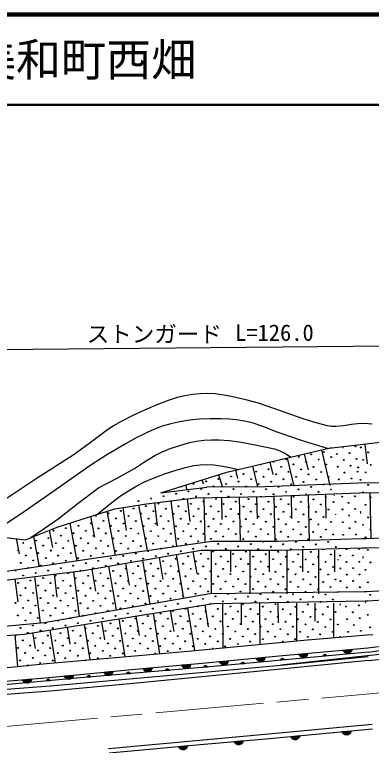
# Model space of a CAD drawing. Units: millimetres, scale not verified. Extents: x 40000 to 680000, y 20000 to 380000.
# Drawn here: x 424866 to 464455, y 298891 to 380000 of the extents above; entities that cross this region are included whole.
import ezdxf
from ezdxf.enums import TextEntityAlignment as Align

# ---------------------------------------------------------------- set-up
doc = ezdxf.new("R2010")
doc.units = ezdxf.units.MM
doc.header["$LTSCALE"] = 1000
doc.linetypes.add('CHAIN', pattern=[18.5, 12, -1.5, 3.5, -1.5])
for name, color, linetype, lineweight in [('M-BGD', 7, 'Continuous', 25), ('M-BMK', 2, 'CHAIN', 13), ('M-TTL', 2, 'Continuous', 140), ('M-TTL-LINE', 7, 'Continuous', 50)]:
    doc.layers.add(name, color=color, linetype=linetype, lineweight=lineweight)
doc.layers.add('M-TTL-TXT', color=7, linetype='Continuous')
doc.styles.add('ＭＳ ゴシック', font='')
doc.styles.get('ＭＳ ゴシック').set_extended_font_data('MS Gothic')

# ---------------------------------------------------------------- blocks, each defined once
blk = doc.blocks.new('BUHIN386')
at = {"color": 7, "linetype": 'Continuous', "lineweight": 25}
for p, q in [((-387, 282), (447, -172)), ((455, -105), (-335, 325)), ((-273, 362), (450, -31)), ((440, 45), (-199, 393)), ((-116, 419), (415, 130)), ((342, 241), (15, 419))]:
    blk.add_line(p, q, dxfattribs=at)
blk.add_lwpolyline([(-439, 239), (-349, 321), (-252, 379), (-114, 429), (12, 429), (133, 406), (269, 332), (354, 243), (422, 137), (455, -6), (461, -120), (439, -239)], close=True, dxfattribs=at)
blk = doc.blocks.new('BUHIN388')
at = {"color": 7, "linetype": 'Continuous', "lineweight": 25}
for p, q in [((-387, 282), (447, -172)), ((455, -105), (-336, 325)), ((-273, 362), (450, -31)), ((440, 45), (-199, 393)), ((-116, 419), (415, 130)), ((342, 241), (14, 419))]:
    blk.add_line(p, q, dxfattribs=at)
blk.add_lwpolyline([(-439, 239), (-349, 321), (-252, 379), (-114, 429), (11, 429), (133, 406), (269, 332), (354, 243), (422, 138), (455, -6), (461, -120), (439, -239)], close=True, dxfattribs=at)
blk = doc.blocks.new('BUHIN398')
at = {"color": 7, "linetype": 'Continuous', "lineweight": 25}
for p, q in [((-386, 284), (446, -175)), ((454, -108), (-334, 327)), ((-271, 363), (450, -34)), ((440, 43), (-197, 394)), ((-114, 420), (416, 127)), ((343, 239), (17, 419))]:
    blk.add_line(p, q, dxfattribs=at)
blk.add_lwpolyline([(-438, 242), (-347, 323), (-250, 381), (-111, 430), (14, 429), (135, 405), (271, 330), (356, 241), (423, 135), (455, -8), (460, -123), (438, -242)], close=True, dxfattribs=at)
blk = doc.blocks.new('BUHIN399')
at = {"color": 7, "linetype": 'Continuous', "lineweight": 25}
for p, q in [((-388, 281), (448, -171)), ((455, -104), (-337, 324)), ((-274, 361), (450, -30)), ((440, 47), (-200, 392)), ((-118, 419), (415, 131)), ((341, 242), (13, 419))]:
    blk.add_line(p, q, dxfattribs=at)
blk.add_lwpolyline([(-440, 238), (-350, 320), (-253, 378), (-115, 429), (10, 429), (131, 406), (268, 333), (353, 244), (422, 139), (455, -4), (462, -119), (440, -238)], close=True, dxfattribs=at)
blk = doc.blocks.new('BUHIN400')
at = {"color": 7, "linetype": 'Continuous', "lineweight": 25}
for p, q in [((-386, 283), (447, -174)), ((455, -107), (-335, 326)), ((-272, 363), (450, -33)), ((440, 44), (-198, 393)), ((-115, 419), (415, 129)), ((342, 240), (16, 419))]:
    blk.add_line(p, q, dxfattribs=at)
blk.add_lwpolyline([(-438, 240), (-348, 322), (-251, 380), (-112, 429), (13, 429), (134, 406), (270, 331), (355, 242), (422, 136), (455, -7), (461, -121), (438, -240)], close=True, dxfattribs=at)
blk = doc.blocks.new('BUHIN401')
at = {"color": 7, "linetype": 'Continuous', "lineweight": 25}
for p, q in [((-388, 281), (447, -171)), ((455, -104), (-336, 324)), ((-273, 361), (450, -30)), ((440, 46), (-200, 392)), ((-117, 419), (415, 131)), ((341, 242), (14, 419))]:
    blk.add_line(p, q, dxfattribs=at)
blk.add_lwpolyline([(-440, 238), (-350, 320), (-253, 379), (-115, 429), (11, 429), (132, 406), (268, 332), (354, 243), (422, 138), (455, -5), (461, -119), (440, -238)], close=True, dxfattribs=at)
blk = doc.blocks.new('BUHIN407')
at = {"color": 7, "linetype": 'Continuous', "lineweight": 25}
for p, q in [((-182, 42), (134, -130)), ((109, -145), (-180, 13)), ((155, -113), (-179, 69)), ((-176, -18), (80, -157)), ((47, -168), (-166, -52)), ((-137, -96), (-6, -168))]:
    blk.add_line(p, q, dxfattribs=at)
blk.add_lwpolyline([(176, -96), (140, -128), (101, -152), (45, -172), (-5, -172), (-53, -162), (-108, -133), (-142, -97), (-169, -55), (-182, 2), (-184, 48), (-176, 96)], close=True, dxfattribs=at)
blk = doc.blocks.new('BUHIN408')
at = {"color": 7, "linetype": 'Continuous', "lineweight": 25}
for p, q in [((-182, 44), (133, -131)), ((108, -146), (-180, 14)), ((154, -114), (-178, 70)), ((-176, -17), (78, -158)), ((45, -168), (-166, -51)), ((-137, -95), (-7, -168))]:
    blk.add_line(p, q, dxfattribs=at)
blk.add_lwpolyline([(175, -97), (139, -130), (100, -152), (44, -172), (-6, -172), (-54, -162), (-109, -132), (-142, -96), (-169, -54), (-182, 4), (-184, 50), (-175, 97)], close=True, dxfattribs=at)
blk = doc.blocks.new('BUHIN409')
at = {"color": 7, "linetype": 'Continuous', "lineweight": 25}
for p, q in [((-182, 42), (134, -130)), ((109, -145), (-180, 12)), ((155, -113), (-179, 69)), ((-176, -18), (80, -157)), ((47, -168), (-166, -52)), ((-137, -97), (-6, -168))]:
    blk.add_line(p, q, dxfattribs=at)
blk.add_lwpolyline([(176, -95), (140, -128), (101, -152), (46, -172), (-4, -172), (-53, -162), (-107, -133), (-142, -97), (-169, -55), (-182, 2), (-185, 48), (-176, 95)], close=True, dxfattribs=at)

msp = doc.modelspace()

# ---------------------------------------------------------------- linework, layer by layer
at = {"layer": 'M-BGD'}
for p, q in [((506287, 343587), (418401, 342763)), ((459770, 331879), (469241, 333017)), ((448405, 329207), (459884, 331905)), ((459884, 331905), (460079, 331931)), ((463710, 332292), (463991, 330150)), ((457014, 331231), (457431, 329459)), ((458927, 331681), (459856, 327728)), ((453188, 330331), (453509, 328967)), ((455101, 330781), (455838, 327645)), ((449362, 329432), (449582, 328496)), ((451275, 329882), (451817, 327574)), ((441081, 326937), (448405, 329207)), ((447490, 328923), (447916, 327548)), ((443828, 327788), (443986, 327277)), ((445659, 328356), (445791, 327930)), ((463035, 327980), (452677, 327580)), ((465769, 328042), (463035, 327980)), ((441081, 326937), (446210, 327537)), ((441997, 327221), (442023, 327136)), ((452677, 327580), (446210, 327537)), ((452692, 326533), (463095, 326910)), ((463095, 326910), (468027, 327007)), ((464279, 326933), (464379, 321848)), ((439483, 325693), (444901, 326356)), ((443998, 326246), (444305, 323737)), ((444901, 326356), (452692, 326533)), ((445874, 326378), (445987, 321427)), ((447822, 326423), (447878, 323979)), ((449770, 326467), (449882, 321536)), ((451718, 326511), (451774, 324023)), ((453643, 326550), (453730, 321536)), ((455544, 326583), (455588, 324064)), ((457446, 326616), (457534, 321557)), ((459348, 326649), (459392, 324109)), ((460299, 326666), (460364, 326667)), ((435989, 325162), (439483, 325693)), ((436862, 325295), (437248, 322755)), ((438609, 325560), (439580, 320507)), ((440386, 325804), (440698, 323254)), ((442192, 326025), (442811, 320966)), ((432371, 323994), (435989, 325162)), ((435084, 324870), (436029, 319954)), ((429585, 323110), (432371, 323994)), ((433275, 324286), (433717, 321986)), ((426088, 321711), (429585, 323110)), ((430978, 323552), (431788, 319334)), ((419872, 322463), (426088, 321711)), ((426962, 322061), (427608, 318699)), ((428710, 322760), (429074, 320865)), ((425052, 321837), (425373, 320162)), ((446739, 321536), (434385, 319744)), ((454080, 321536), (446739, 321536)), ((463381, 321820), (454080, 321536)), ((463883, 321824), (463381, 321820)), ((466801, 321963), (463883, 321824)), ((432495, 318295), (445584, 320565)), ((444649, 320402), (445071, 317973)), ((445584, 320565), (454190, 320565)), ((446660, 320565), (446660, 315727)), ((448811, 320565), (448811, 318144)), ((450963, 320565), (450963, 315721)), ((453114, 320565), (453114, 318141)), ((454190, 320565), (463438, 320808)), ((455069, 320565), (455069, 315716)), ((456828, 320565), (456828, 318139)), ((458586, 320565), (458586, 315712)), ((460345, 320565), (460345, 318137)), ((463438, 320808), (463967, 320809)), ((463967, 320809), (466917, 320860)), ((434385, 319744), (424965, 318329)), ((440910, 319754), (441331, 317321)), ((442780, 320078), (443622, 315217)), ((435300, 318781), (436145, 313906)), ((437170, 319106), (437592, 316670)), ((439040, 319430), (439884, 314561)), ((424965, 318329), (420507, 317710)), ((421643, 316953), (432495, 318295)), ((431410, 318161), (432026, 313184)), ((433430, 318457), (433853, 316018)), ((424898, 317355), (425213, 314810)), ((427069, 317624), (427707, 312464)), ((429239, 317892), (429554, 315349)), ((446533, 315727), (428152, 312504)), ((463711, 315952), (446533, 315727)), ((463954, 315952), (463711, 315952)), ((468901, 316234), (463954, 315952)), ((464015, 314933), (479072, 315953)), ((446921, 314631), (463768, 314932)), ((463768, 314932), (464015, 314933)), ((425909, 311248), (446921, 314631)), ((444056, 314170), (444822, 309411)), ((445966, 314477), (446359, 312037)), ((447945, 314635), (447965, 309714)), ((449994, 314643), (450003, 312277)), ((452042, 314652), (452061, 310108)), ((454091, 314660), (454100, 312483)), ((456139, 314668), (456156, 310503)), ((458188, 314677), (458196, 312681)), ((460237, 314685), (460252, 310843)), ((438325, 313247), (438676, 311070)), ((440235, 313555), (440959, 309060)), ((442145, 313862), (442519, 311545)), ((428152, 312504), (407768, 310639)), ((432595, 312324), (433228, 308390)), ((434505, 312632), (434833, 310595)), ((436415, 312939), (437094, 308725)), ((428774, 311709), (429363, 308054)), ((430684, 312017), (430990, 310119)), ((407885, 309804), (425909, 311248)), ((424908, 311168), (425189, 307650)), ((426864, 311402), (427148, 309639)), ((457384, 310621), (463980, 311163)), ((463980, 311163), (464605, 311212)), ((464061, 309723), (475004, 311168)), ((464088, 309242), (474900, 310730)), ((443700, 309298), (457384, 310621)), ((474918, 309995), (454408, 307804)), ((428391, 307974), (443700, 309298)), ((464088, 309242), (446926, 307644)), ((454215, 308824), (459577, 309301)), ((457374, 309043), (456428, 308958)), ((459577, 309301), (464061, 309723)), ((462298, 309494), (461352, 309405)), ((461383, 309346), (462279, 309430)), ((462247, 309364), (461428, 309287)), ((461479, 309229), (462203, 309297)), ((462149, 309229), (461547, 309173)), ((461670, 309121), (462041, 309156)), ((464141, 308294), (475030, 309456)), ((446071, 308053), (454215, 308824)), ((454408, 307804), (464114, 308774)), ((464141, 308294), (454417, 307351)), ((456459, 308898), (457355, 308978)), ((457323, 308913), (456504, 308840)), ((456554, 308781), (457279, 308846)), ((457225, 308778), (456622, 308725)), ((456745, 308673), (457116, 308706)), ((417225, 306845), (428391, 307974)), ((446926, 307644), (432191, 306398)), ((437477, 307281), (446071, 308053)), ((446305, 307052), (454408, 307804)), ((428684, 306437), (437477, 307281)), ((437629, 306270), (446305, 307052)), ((454417, 307351), (446410, 306557)), ((432191, 306398), (417938, 305076)), ((418961, 305592), (428684, 306437)), ((428799, 305489), (437629, 306270)), ((446410, 306557), (437655, 305723)), ((419119, 304792), (428799, 305489)), ((437655, 305723), (428808, 304915)), ((428808, 304915), (419119, 304147)), ((464540, 301198), (453049, 300126)), ((453049, 300126), (446208, 299523)), ((453154, 299669), (464566, 300732)), ((446208, 299523), (435274, 298498)), ((446293, 299078), (453154, 299669)), ((450203, 299352), (449256, 299270)), ((435346, 298063), (446293, 299078)), ((449286, 299210), (450183, 299287)), ((450151, 299222), (449332, 299151)), ((449382, 299093), (450107, 299155)), ((450052, 299088), (449449, 299036)), ((449572, 298984), (449943, 299016))]:
    msp.add_line(p, q, dxfattribs=at)
for points in [[(464527, 334560), (463682, 334599), (462965, 334574), (462246, 334489), (461377, 334350), (460502, 334272), (460038, 334293), (459578, 334374), (458173, 334738), (456780, 335161), (454368, 336038), (451939, 336857), (450525, 337254), (449093, 337594), (448109, 337773), (447107, 337894), (446278, 337937), (445448, 337919), (444600, 337841), (443751, 337701), (442886, 337491), (442030, 337221), (440648, 336690), (439272, 336096), (437966, 335498), (436693, 334848), (435842, 334351), (435022, 333803), (433261, 332471), (431457, 331180), (427271, 328470), (423101, 325722)], [(459568, 331831), (456717, 332728), (453890, 333681), (452628, 334193), (451341, 334650), (450559, 334850), (449753, 334993), (448756, 335101), (447750, 335149), (446564, 335148), (445377, 335087), (444286, 334973), (443191, 334798), (442216, 334584), (441257, 334313), (440396, 333999), (439556, 333628), (438292, 332978), (437053, 332275), (435115, 331125), (433206, 329924), (429479, 327282), (425711, 324683), (423872, 323444)], [(426553, 321897), (428146, 322946), (429704, 324043), (431915, 325787), (434157, 327479), (436176, 328527), (438169, 329631), (439272, 330372), (440407, 331061), (441252, 331470), (442123, 331826), (443188, 332190), (444268, 332496), (445049, 332665), (445848, 332776), (446705, 332821), (447564, 332806), (448684, 332717), (449806, 332567), (451761, 332220), (453708, 331813), (454281, 331594), (454833, 331319), (455199, 331112), (455572, 330892)], [(434054, 324538), (435321, 325575), (436632, 326571), (437503, 327157), (438416, 327699), (439278, 328142), (440163, 328530), (441511, 329025), (442895, 329470), (443821, 329734), (444767, 329941), (445469, 330030), (446177, 330060), (446956, 330028), (447730, 329936), (448732, 329747), (449727, 329518)]]:
    msp.add_lwpolyline(points, dxfattribs=at)
for points in [[(457394, 309107), (457364, 308989), (457316, 308887), (457228, 308769), (457124, 308699), (457010, 308651), (456856, 308638), (456735, 308664), (456621, 308715), (456514, 308815), (456445, 308907), (456398, 309018)], [(462317, 309559), (462288, 309441), (462239, 309338), (462153, 309220), (462049, 309149), (461935, 309101), (461781, 309087), (461660, 309113), (461545, 309162), (461438, 309263), (461369, 309354), (461321, 309465)], [(450222, 299416), (450192, 299298), (450143, 299196), (450055, 299078), (449951, 299009), (449837, 298962), (449683, 298948), (449562, 298976), (449448, 299026), (449341, 299127), (449273, 299219), (449226, 299331)]]:
    msp.add_lwpolyline(points, close=True, dxfattribs=at)
for centre in [(462693, 332092), (463273, 331967), (456388, 330912), (457776, 331183), (459164, 331453), (459993, 330894), (460628, 331233), (462039, 331336), (464103, 331409), (453612, 330371), (455000, 330642), (455829, 330083), (457217, 330353), (458605, 330624), (459434, 330065), (461385, 330579), (462796, 330682), (463546, 330579), (451665, 329272), (453053, 329542), (454441, 329813), (455270, 329254), (456658, 329524), (458046, 329795), (460731, 329822), (462142, 329925), (462899, 329272), (462989, 329749), (464377, 330022), (447500, 328460), (448888, 328731), (450277, 329001), (451106, 328442), (452494, 328713), (453882, 328983), (456099, 328695), (457488, 328965), (458876, 329236), (459705, 328677), (461488, 329169), (462245, 328515), (463819, 329191), (444724, 327919), (446112, 328190), (446942, 327631), (448330, 327901), (449718, 328172), (451935, 327884), (453323, 328154), (454711, 328424), (455541, 327866), (456929, 328136), (458317, 328407), (459146, 327848), (460834, 328412), (463262, 328361), (464093, 327804), (444165, 327090), (445553, 327360), (447771, 327072), (449159, 327343), (450547, 327613), (451376, 327054), (452764, 327325), (454153, 327595), (454982, 327036), (456370, 327307), (457758, 327577), (458587, 327018), (459975, 327289), (463535, 326974), (440001, 326279), (441389, 326549), (442777, 326819), (443606, 326261), (444995, 326531), (446383, 326802), (447212, 326243), (448600, 326513), (449988, 326784), (450817, 326225), (452206, 326495), (453594, 326766), (454423, 326207), (455811, 326478), (457199, 326748), (458028, 326189), (459417, 326460), (461200, 326498), (462613, 326542), (464366, 326416), (438613, 326008), (439442, 325449), (440830, 325720), (442218, 325990), (443048, 325431), (444436, 325702), (445824, 325972), (446653, 325414), (448041, 325684), (449429, 325954), (450259, 325396), (451647, 325666), (453035, 325937), (453864, 325378), (455252, 325648), (456640, 325919), (457470, 325360), (458858, 325630), (460246, 325901), (461928, 325813), (463809, 325586), (435278, 324638), (436666, 324908), (438054, 325179), (438883, 324620), (440271, 324890), (441660, 325161), (442489, 324602), (443877, 324873), (445265, 325143), (446094, 324584), (447482, 324855), (448871, 325125), (449700, 324566), (451088, 324837), (452476, 325107), (453305, 324548), (454693, 324819), (456082, 325089), (456911, 324531), (458299, 324801), (459687, 325072), (461243, 325085), (461971, 324400), (462656, 325128), (433890, 324367), (434719, 323809), (436107, 324079), (437495, 324350), (438325, 323791), (439713, 324061), (441101, 324332), (441930, 323773), (443318, 324043), (444706, 324314), (445536, 323755), (446924, 324025), (448312, 324296), (449141, 323737), (450529, 324008), (451917, 324278), (452747, 323719), (454135, 323990), (455523, 324260), (456352, 323701), (457740, 323972), (459128, 324242), (459958, 323683), (461286, 323671), (462700, 323714), (464082, 324198), (430555, 322997), (431943, 323268), (433331, 323538), (434160, 322979), (435548, 323250), (436936, 323520), (437766, 322961), (439154, 323232), (440542, 323502), (441371, 322944), (442759, 323214), (444147, 323484), (444977, 322926), (446365, 323196), (447753, 323467), (448582, 322908), (449970, 323178), (451358, 323449), (452188, 322890), (453576, 323160), (454964, 323431), (455793, 322872), (457181, 323142), (458569, 323413), (459399, 322854), (462014, 322986), (463525, 323368), (464355, 322811), (429167, 322727), (429996, 322168), (431384, 322438), (432772, 322709), (433601, 322150), (434989, 322420), (436378, 322691), (437207, 322132), (438595, 322403), (439983, 322673), (440812, 322114), (442200, 322385), (443589, 322655), (444418, 322096), (445806, 322367), (447194, 322637), (448023, 322078), (449411, 322349), (450800, 322619), (451629, 322061), (453017, 322331), (454405, 322602), (455234, 322043), (456623, 322313), (458011, 322584), (458840, 322025), (460228, 322295), (461329, 322258), (462743, 322301), (463798, 321980), (425832, 321356), (427220, 321627), (428608, 321897), (429437, 321339), (430825, 321609), (432213, 321880), (433043, 321321), (434431, 321591), (435819, 321862), (436648, 321303), (438036, 321573), (439424, 321844), (440254, 321285), (441642, 321555), (443030, 321826), (443859, 321267), (445247, 321538), (446635, 321808), (447465, 321249), (448853, 321520), (450241, 321790), (451070, 321231), (452458, 321502), (453846, 321772), (454676, 321213), (456064, 321484), (457452, 321754), (458281, 321196), (459669, 321466), (425273, 320527), (426661, 320798), (428049, 321068), (428878, 320509), (430266, 320780), (431654, 321050), (432484, 320491), (433872, 320762), (435260, 321032), (436089, 320474), (437477, 320744), (438865, 321014), (439695, 320456), (441083, 320726), (442471, 320997), (443300, 320438), (444688, 320708), (446076, 320979), (446906, 320420), (448294, 320690), (449682, 320961), (450511, 320402), (451899, 320672), (453287, 320943), (454117, 320384), (455505, 320655), (456893, 320925), (457722, 320366), (459110, 320637), (460498, 320907), (461687, 320669), (463101, 320687), (464071, 320593), (426102, 319968), (427490, 320239), (428319, 319680), (429708, 319950), (431096, 320221), (431925, 319662), (433313, 319933), (434701, 320203), (435530, 319644), (436919, 319915), (438307, 320185), (439136, 319626), (440524, 319897), (441912, 320167), (442741, 319608), (444130, 319879), (445518, 320149), (446347, 319591), (447735, 319861), (449123, 320132), (449952, 319573), (451341, 319843), (452729, 320114), (453558, 319555), (454946, 319825), (456334, 320096), (457163, 319537), (458552, 319807), (459940, 320078), (460989, 319952), (462403, 319971), (425543, 319139), (426931, 319410), (427761, 318851), (429149, 319121), (430537, 319392), (431366, 318833), (432754, 319103), (434142, 319374), (434972, 318815), (436360, 319085), (437748, 319356), (438577, 318797), (439965, 319068), (441353, 319338), (442183, 318779), (443571, 319050), (444959, 319320), (445788, 318761), (447176, 319032), (448564, 319302), (449394, 318743), (450782, 319014), (452170, 319284), (452999, 318726), (454387, 318996), (455775, 319266), (457993, 318978), (459381, 319249), (461705, 319255), (463119, 319273), (464344, 319205), (424984, 318310), (426372, 318580), (427202, 318021), (428590, 318292), (429978, 318562), (430807, 318004), (432195, 318274), (433583, 318544), (434413, 317986), (435801, 318256), (437189, 318527), (438018, 317968), (439406, 318238), (440794, 318509), (441624, 317950), (443012, 318220), (444400, 318491), (445229, 317932), (446617, 318202), (448006, 318473), (448835, 317914), (450223, 318185), (451611, 318455), (453828, 318167), (455217, 318437), (456605, 318708), (457434, 318149), (458822, 318419), (460210, 318690), (461008, 318538), (462422, 318557), (463787, 318375), (425814, 317751), (426643, 317192), (428031, 317463), (429419, 317733), (430248, 317174), (431637, 317445), (433025, 317715), (433854, 317156), (435242, 317427), (436630, 317697), (437459, 317138), (438848, 317409), (440236, 317679), (441065, 317121), (442453, 317391), (443841, 317662), (444670, 317103), (446059, 317373), (447447, 317644), (449664, 317355), (451052, 317626), (452440, 317896), (453270, 317337), (454658, 317608), (456046, 317878), (456875, 317320), (458263, 317590), (459651, 317861), (460481, 317302), (461026, 317124), (461724, 317841), (462440, 317143), (463138, 317859), (425255, 316922), (426084, 316363), (427472, 316633), (428860, 316904), (429690, 316345), (431078, 316615), (432466, 316886), (433295, 316327), (434683, 316598), (436071, 316868), (436901, 316309), (438289, 316580), (439677, 316850), (440506, 316291), (441894, 316562), (443282, 316832), (445500, 316544), (446888, 316814), (448276, 317085), (449105, 316526), (450493, 316797), (451881, 317067), (452711, 316508), (454099, 316779), (455487, 317049), (456316, 316490), (457704, 316761), (459092, 317031), (459922, 316472), (461742, 316427), (463157, 316445), (464060, 316987), (425525, 315534), (426913, 315804), (428302, 316074), (429131, 315516), (430519, 315786), (431907, 316057), (432736, 315498), (434124, 315768), (435513, 316039), (436342, 315480), (437730, 315750), (439118, 316021), (441335, 315733), (442724, 316003), (444112, 316273), (444941, 315715), (446329, 315985), (447717, 316256), (448546, 315697), (449935, 315967), (451323, 316238), (452152, 315679), (453540, 315949), (454928, 316220), (455757, 315661), (457146, 315931), (458534, 316202), (459363, 315643), (460751, 315914), (464334, 315600), (424966, 314704), (426355, 314975), (427743, 315245), (428572, 314686), (429960, 314957), (431348, 315227), (432177, 314669), (433566, 314939), (434954, 315209), (437171, 314921), (438559, 315192), (439947, 315462), (440777, 314903), (442165, 315174), (443553, 315444), (444382, 314885), (445770, 315156), (447158, 315426), (447988, 314867), (449376, 315138), (450764, 315408), (451593, 314850), (452981, 315120), (454369, 315391), (455199, 314832), (456587, 315102), (457975, 315373), (458804, 314814), (460192, 315084), (425796, 314145), (427184, 314416), (428013, 313857), (429401, 314128), (430789, 314398), (433007, 314110), (434395, 314380), (435783, 314651), (436612, 314092), (438000, 314362), (439389, 314633), (440218, 314074), (441606, 314344), (442994, 314615), (443823, 314056), (445211, 314327), (446600, 314597), (447429, 314038), (448817, 314309), (450205, 314579), (451034, 314020), (452422, 314291), (453811, 314561), (454640, 314002), (456028, 314273), (457416, 314543), (458245, 313985), (459633, 314255), (461640, 314310), (463050, 314426), (425237, 313316), (426625, 313587), (428842, 313298), (430231, 313569), (431619, 313839), (432448, 313280), (433836, 313551), (435224, 313821), (436053, 313263), (437442, 313533), (438830, 313803), (439659, 313245), (441047, 313515), (442435, 313786), (443264, 313227), (444653, 313497), (446041, 313768), (446870, 313209), (448258, 313479), (449646, 313750), (450475, 313191), (451864, 313461), (453252, 313732), (454081, 313173), (455469, 313444), (456857, 313714), (457687, 313155), (459075, 313426), (460463, 313696), (462403, 313663), (464050, 313382), (426066, 312757), (427454, 313028), (428284, 312469), (429672, 312739), (431060, 313010), (431889, 312451), (433277, 312722), (434665, 312992), (435495, 312433), (436883, 312704), (438271, 312974), (439100, 312415), (440488, 312686), (441876, 312956), (442706, 312397), (444094, 312668), (445482, 312938), (446311, 312380), (447699, 312650), (449087, 312921), (449917, 312362), (451305, 312632), (452693, 312903), (453522, 312344), (454910, 312614), (456298, 312885), (457128, 312326), (458516, 312596), (459904, 312867), (460733, 312308), (461756, 312901), (462518, 312254), (463165, 313016), (425507, 311928), (426896, 312199), (427725, 311640), (429113, 311910), (430501, 312181), (431330, 311622), (432718, 311892), (434107, 312163), (434936, 311604), (436324, 311874), (437712, 312145), (438541, 311586), (439929, 311857), (441318, 312127), (442147, 311568), (443535, 311839), (444923, 312109), (445752, 311550), (447140, 311821), (448529, 312091), (449358, 311532), (450746, 311803), (452134, 312073), (452963, 311515), (454351, 311785), (455740, 312055), (456569, 311497), (457957, 311767), (459345, 312038), (460174, 311479), (461871, 311491), (463281, 311607), (464323, 311994), (424949, 311099), (426337, 311369), (427166, 310810), (428554, 311081), (429942, 311351), (430772, 310793), (432160, 311063), (433548, 311333), (434377, 310775), (435765, 311045), (437153, 311316), (437983, 310757), (439371, 311027), (440759, 311298), (441588, 310739), (442976, 311009), (444364, 311280), (445194, 310721), (446582, 310991), (447970, 311262), (448799, 310703), (450187, 310974), (451575, 311244), (452405, 310685), (453793, 310956), (455181, 311226), (456010, 310667), (457398, 310938), (458786, 311208), (461004, 310920), (425778, 310540), (426607, 309981), (427995, 310252), (429383, 310522), (430213, 309963), (431601, 310234), (432989, 310504), (433818, 309945), (435206, 310216), (436594, 310486), (437424, 309927), (438812, 310198), (440200, 310468), (441029, 309910), (442417, 310180), (443805, 310451), (444635, 309892), (446023, 310162), (447411, 310433), (448240, 309874), (449628, 310144), (451016, 310415), (425219, 309711), (426048, 309152), (427436, 309422), (428825, 309693), (429654, 309134), (431042, 309404), (432430, 309675), (433259, 309116), (434647, 309387), (436036, 309657), (436865, 309098), (438253, 309369), (439641, 309639), (440470, 309080), (441858, 309351), (443247, 309621), (425490, 308323), (426878, 308593), (428266, 308863), (429095, 308305), (430483, 308575), (431871, 308846), (434089, 308557), (435477, 308828), (426319, 307764), (427707, 308034)]:
    msp.add_circle(centre, 49.8, dxfattribs=at)
for centre, start, end in [((461282, 331990), 192.58527, 5.48992), ((452223, 330101), 188.77767, 17.67877), ((443336, 327649), 211.34782, 3.0942), ((460516, 324513), 138.56644, 227.64044), ((463252, 324756), 227.96409, 138.46724), ((463514, 319762), 252.86511, 113.56622), ((460769, 319519), 113.49517, 252.7117), ((463776, 314769), 274.05672, 92.37461), ((461022, 314525), 92.19102, 274.01585), ((454622, 310397), 307.05549, 243.99172), ((446852, 309603), 5.00652, 186.04069), ((432701, 308287), 356.01359, 194.57595)]:
    msp.add_arc(centre, 49.8, start, end, dxfattribs=at)
at = {"layer": 'M-BMK'}
msp.add_line((422104, 300837), (475992, 305679), dxfattribs=at)
at = {"layer": 'M-TTL'}
msp.add_line((680000, 380000), (40000, 380000), dxfattribs=at)
at = {"layer": 'M-TTL-LINE'}
msp.add_line((40000, 370000), (680000, 370000), dxfattribs=at)

# ---------------------------------------------------------------- block references
at = {"layer": 'M-BGD', "rotation": 213.85878}
for name, p in [('BUHIN401', (452179, 308631)), ('BUHIN409', (459309, 308808)), ('BUHIN400', (443922, 307860)), ('BUHIN401', (448107, 308246)), ('BUHIN409', (454583, 308364)), ('BUHIN399', (435278, 307070)), ('BUHIN400', (439625, 307474)), ('BUHIN408', (441812, 307212)), ('BUHIN408', (446055, 307570)), ('BUHIN409', (450189, 307951)), ('BUHIN398', (426253, 306226)), ('BUHIN399', (430882, 306648)), ('BUHIN408', (433112, 306476)), ('BUHIN408', (437488, 306846)), ('BUHIN407', (428602, 306065)), ('BUHIN388', (456007, 299934)), ('BUHIN388', (461713, 300466)), ('BUHIN386', (443556, 298824))]:
    msp.add_blockref(name, p, dxfattribs=at)

# ---------------------------------------------------------------- texts
at = {"layer": 'M-BGD', "style": 'ＭＳ ゴシック'}
for s, p in [('ストンガード', (432867, 343076)), ('L=126.0', (449330, 343234))]:
    msp.add_text(s, height=1833, dxfattribs=at).set_placement(p, align=Align.BOTTOM_LEFT)
at = {"layer": 'M-TTL-TXT', "style": 'ＭＳ ゴシック'}
msp.add_text('岩国市美和町西畑', height=3666, dxfattribs=at).set_placement((405024, 375000), align=Align.MIDDLE_LEFT)

doc.saveas('drawing.dxf')
